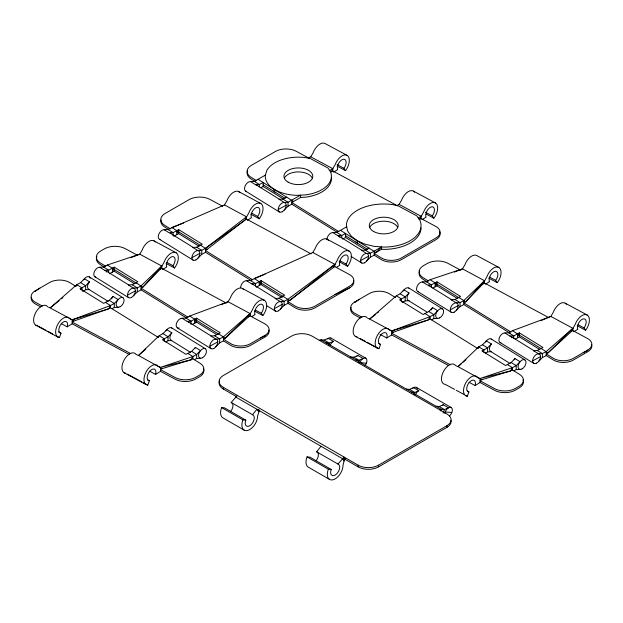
<?xml version="1.0" encoding="UTF-8"?>
<svg xmlns="http://www.w3.org/2000/svg" width="623" height="623" viewBox="0 0 623 623"><rect width="100%" height="100%" fill="white"/><g stroke="black" fill="none" stroke-linecap="round" stroke-linejoin="round"><path stroke-width="0.93" d="M61.295 323.649L67.222 326.841L67.448 326.07A6.425 3.574 -61.7 0 0 64.714 321.476A6.425 3.574 -61.7 0 0 59.247 327.573A6.425 3.574 -61.7 0 0 61.023 333.227L59.426 337.541L56.88 336.171M149.629 371.215L155.563 374.407L155.789 373.629A6.425 3.574 -61.7 0 0 153.056 369.042A6.425 3.574 -61.7 0 0 147.589 375.132A6.425 3.574 -61.7 0 0 149.364 380.793L147.768 385.1L143.531 382.818M379.991 334.341L386.774 337.993L386.992 337.214A6.425 3.574 -61.7 0 0 384.259 332.627A6.425 3.574 -61.7 0 0 378.792 338.725A6.425 3.574 -61.7 0 0 380.567 344.379L378.971 348.685L376.424 347.315M469.181 382.358L475.115 385.551L475.333 384.78A6.425 3.574 -61.7 0 0 472.6 380.186A6.425 3.574 -61.7 0 0 467.133 386.283A6.425 3.574 -61.7 0 0 468.909 391.937L467.312 396.251L465.615 395.332M328.71 344.901L329.403 343.117L333.406 341.342L328.165 338.32L324.162 340.096L320.985 339.815L319.256 340.275M358.404 362.049L359.097 360.265L363.1 358.49L357.859 355.46L353.856 357.236L350.679 356.956M414.124 394.211L414.817 392.435L418.82 390.66L413.579 387.631L409.576 389.406L406.398 389.126M440.695 410.939L441.333 409.295L444.51 409.576L448.513 407.8L443.272 404.779L439.27 406.554L436.092 406.266M443.124 413.142L444.51 409.576L439.27 406.554M188.099 317.286L141.063 288.161L142.869 287.187L160.095 269.385L164.168 262.018A11.113 6.191 -61.7 0 1 176.099 252.751L154.052 240.891M238.78 191.643L260.819 203.511A11.113 6.191 -61.7 0 0 248.896 212.778L244.816 220.145L205.528 250.617L252.564 279.743M248.437 316.943L250.119 315.9L264.666 323.734A13.947 8.052 0 0 1 265.016 335.314L250.501 343.701A13.947 8.052 0 0 1 230.44 343.499L223.439 339.169L225.246 338.196L248.437 316.943L252.51 309.576A11.113 6.191 -61.7 0 1 264.44 300.317L242.394 288.449M310.745 156.809L332.783 168.677L331.101 172.018L332.783 170.975L332.783 168.677L335.174 164.651A11.113 6.191 -61.7 0 1 347.097 155.392L325.058 143.524A11.113 6.191 -61.7 0 0 313.135 152.783L310.745 156.809L308.027 157.993A33.074 19.095 0 0 0 266.73 170.671L265.305 175.585A33.074 19.095 0 0 0 297.202 195.342L305.8 194.859A33.074 19.095 0 0 0 330.587 171.956L328.087 168.101L310.55 158.655L308.027 157.993M333.157 267.703L334.847 266.66L349.394 274.494A13.947 8.052 0 0 1 349.744 286.074L314.965 306.158A13.947 8.052 0 0 1 294.905 305.955L287.904 301.618L333.157 267.703L337.238 260.336A11.113 6.191 -61.7 0 1 349.16 251.069L327.122 239.209M419.435 219.584L421.125 218.541L421.125 216.236L418.267 217.886L419.435 219.584L423.515 212.217A11.113 6.191 -61.7 0 1 435.438 202.95L413.399 191.082M510.844 331.981L463.808 302.856L465.615 301.882L482.841 284.08L486.921 276.713A11.113 6.191 -61.7 0 1 498.844 267.446L476.805 255.586A11.113 6.191 -61.7 0 0 464.875 264.845L462.484 268.871L454.393 272.087M571.182 331.638L572.864 330.595L587.419 338.429A13.947 8.052 0 0 1 587.769 350.009L573.246 358.396A13.947 8.052 0 0 1 553.185 358.194L546.192 353.864L547.999 352.891L571.182 331.638L575.263 324.272A11.113 6.191 -61.7 0 1 587.185 315.012L565.147 303.144M259.526 410.074L257.603 415.969A11.113 6.417 -60 0 1 247.713 430.446A11.113 6.417 -60 0 1 242.939 419.894L221.624 407.598A11.113 6.417 -60 0 0 222.878 417.831L244.185 430.135M345.376 458.559L344.06 461.043L343.016 465.28A11.113 6.417 -60 0 1 333.118 479.757A11.113 6.417 -60 0 1 328.352 469.212L307.038 456.908A11.113 6.417 -60 0 0 308.292 467.141L329.598 479.445M48.539 307.217L50.136 307.926L76.808 284.664L81.862 287.787L80.951 289.454L81.862 288.955M76.808 285.825L76.808 284.664L80.601 282.616L84.432 278.715L89.486 281.837L85.655 285.747L80.056 288.761L103.644 303.362L109.243 300.348L113.067 296.447L118.121 299.57L114.297 303.479L110.505 305.519L108.698 308.798L73.857 321.047L72.175 322.091L130.729 353.615M158.289 337.3L159.192 335.665L162.985 333.624L166.808 329.715L171.862 332.846A5.436 3.247 -58.2 0 0 171.862 340.532L168.039 340.742L165.765 341.965M163.343 340.431L164.246 338.795L159.192 335.665L138.477 355.484L136.079 354.425A11.113 6.191 -61.7 0 0 124.156 359.93A11.113 6.191 -61.7 0 0 125.729 373.232M171.862 332.846L168.039 336.755L162.439 339.769L186.02 354.37L191.619 351.356L195.451 347.447L200.505 350.578L196.673 354.479L192.881 356.527L191.074 359.798L162.198 368.606L160.516 369.649L175.063 377.483A14.952 8.636 0 0 0 195.832 377.273L199.516 375.147A14.952 8.636 0 0 0 199.882 363.154L192.881 358.825L192.881 356.527L187.827 353.397M368.084 318.369L369.68 319.069L396.353 295.808L401.407 298.939L400.496 300.598L401.407 300.107M396.353 295.808L400.153 293.768L403.977 289.859L409.031 292.989L405.207 296.898L399.6 299.912L423.188 314.514L428.788 311.5L432.611 307.591L437.665 310.721L433.842 314.631L430.049 316.671L428.242 319.942L393.401 332.199L391.719 333.243L450.273 364.767M477.833 348.452L478.737 346.816L482.529 344.768L486.353 340.867L491.407 343.989A5.436 3.247 -58.2 0 0 491.407 351.676L487.583 351.886L485.309 353.116M482.887 351.582L483.791 349.939L478.737 346.816L458.022 366.636L455.623 365.576A11.113 6.191 -61.7 0 0 443.701 371.074A11.113 6.191 -61.7 0 0 445.274 384.383L454.595 389.406M491.407 343.989L487.583 347.899L481.984 350.913L505.565 365.514L511.172 362.5L514.995 358.591L520.049 361.722L516.226 365.631L512.425 367.671L510.619 370.942L481.743 379.757L480.06 380.801L494.607 388.635A14.952 8.636 0 0 0 515.385 388.425L519.068 386.299A14.952 8.636 0 0 0 519.426 374.306L512.425 369.976L512.425 367.671L507.371 364.541M224.459 204.936L246.506 216.796L246.506 219.101L205.528 248.32L201.735 250.36L197.904 250.571L192.85 247.44L196.681 247.23L202.28 244.216L178.692 229.614L173.093 232.628L169.269 232.838L164.215 229.716L168.039 229.498L224.459 204.936L226.858 200.91A11.113 6.191 -61.7 0 1 239.987 192.78M253.102 284.688A5.436 3.247 -58.2 0 0 251.645 283.847L246.591 280.716L250.415 280.506L312.801 252.494L315.199 248.468A11.113 6.191 -61.7 0 1 328.329 240.338M396.976 205.59L399.078 204.375L401.477 200.349A11.113 6.191 -61.7 0 1 414.606 192.219M221.624 407.598L224.498 407.855L245.812 420.151A6.425 3.707 -60 0 0 247.136 426.303A6.425 3.707 -60 0 0 253.218 421.864A6.425 3.707 -60 0 0 252.954 414.941L231.172 402.497L237.34 395.434M252.479 414.793L256.925 409.272L258.654 411.725L258.654 409.428M307.038 456.908L309.911 457.165L331.226 469.469A6.425 3.707 -60 0 0 332.55 475.614A6.425 3.707 -60 0 0 338.632 471.183A6.425 3.707 -60 0 0 338.367 464.26L316.585 451.807L321.024 446.278M337.892 464.112L344.06 457.048L344.06 461.043L342.339 458.583L235.611 396.968M133.447 295.8L137.27 291.899L141.063 289.851L186.448 317.956M197.904 258.257L201.735 254.348L205.528 252.307L250.913 280.405M284.181 210.138L288.013 206.229L291.805 204.188L337.191 232.286M215.823 346.809L219.646 342.899L223.439 340.859L230.44 345.189A13.947 8.052 0 0 0 250.501 345.391L265.016 337.004A13.947 8.052 0 0 0 268.941 330.104M280.288 309.257L284.111 305.356L287.904 303.308L294.905 307.645A13.947 8.052 0 0 0 314.965 307.848L349.744 287.764A13.947 8.052 0 0 0 353.669 280.856M366.565 261.138L370.389 257.229L374.182 255.189L381.183 259.518A13.947 8.052 0 0 0 401.243 259.721L436.022 239.645A13.947 8.052 0 0 0 439.542 231.686M456.192 310.495L460.015 306.594L463.808 304.546L510.019 333.157M538.568 361.504L542.399 357.594L546.192 355.554L553.185 359.884A13.947 8.052 0 0 0 573.246 360.086L587.769 351.707A13.947 8.052 0 0 0 591.694 344.799M326.911 239.645A5.436 3.247 -58.2 0 1 332.869 232.589L336.693 232.379L340.493 230.339L375.988 252.525L381.603 249.216L381.603 246.918L375.988 252.525L374.182 253.499L381.183 257.829A13.947 8.052 0 0 0 401.243 258.031L436.022 237.955A13.947 8.052 0 0 0 435.672 226.375L421.125 218.541M104.804 270.382L108.628 270.172L114.227 267.158L137.815 281.76L132.216 284.773L128.393 284.991L133.447 288.114L137.27 287.904L141.063 285.864L161.778 266.044L139.739 254.176L107.366 265.001L103.574 267.041L99.75 267.259L104.804 270.382A5.436 3.247 -58.2 0 1 106.658 272.08M463.808 304.546L463.808 300.559L484.523 280.739L462.484 268.871L430.119 279.696L426.327 281.744L422.495 281.954L427.549 285.085L431.381 284.867L436.98 281.853L460.561 296.455L454.961 299.468L451.138 299.686L456.192 302.809L460.015 302.599L463.808 300.559L465.615 301.882L484.523 280.739L484.523 283.037L482.841 284.08M145.743 349.121L138.477 355.484L162.198 368.606M461.659 363.45L458.022 366.636L481.743 379.757M463.107 362.181L466.02 359.635M187.18 321.39L191.012 321.18L196.611 318.158L220.192 332.768L214.592 335.781L210.769 335.992L215.823 339.122L219.646 338.912L223.439 336.864L250.119 313.603L228.08 301.734L189.75 316.009L185.958 318.049L182.126 318.26L187.18 321.39A5.436 3.247 -58.2 0 1 188.637 322.231M504.879 332.955L509.933 336.085L513.757 335.875L519.356 332.861L542.945 347.463L537.345 350.476L533.514 350.687L538.568 353.817L542.399 353.607L546.192 351.559L572.864 328.298L550.825 316.429L512.495 330.704L508.703 332.744L504.879 332.955A5.436 3.247 -58.2 0 0 499.451 337.502A5.436 3.247 -58.2 0 0 500.9 342.782M50.136 307.926L59.177 300.652M61.436 298.838L62.946 297.63M369.68 319.069L375.708 314.226M377.219 313.019L378.722 311.804M246.506 216.796L205.528 248.32L205.528 252.307M251.645 283.847L255.469 283.636L261.076 280.615L284.656 295.216L279.057 298.238L275.234 298.448L280.288 301.579L284.111 301.361L287.904 299.32L334.847 264.362L312.801 252.494M39.825 288.161L35.231 291.338L35.231 290.809L49.754 282.429A13.947 8.052 0 0 1 69.815 282.632L76.029 286.479M359.37 299.305L354.775 302.482L354.775 301.96L369.299 293.573A13.947 8.052 0 0 1 389.359 293.776L395.582 297.63M67.222 326.841L72.175 323.781L72.175 319.794L50.977 308.385M160.095 269.385L161.778 268.342L161.778 266.044L142.869 287.187L136.009 282.733M162.603 269.518L166.723 266.971L166.505 266.465A6.425 3.574 -61.7 0 1 169.238 258.49A6.425 3.574 -61.7 0 1 174.705 257.813A6.425 3.574 -61.7 0 1 172.929 265.678L174.526 268.007A11.113 6.191 -61.7 0 0 176.099 252.751M247.331 220.277L251.451 217.723L251.233 217.225A6.425 3.574 -61.7 0 1 253.966 209.25A6.425 3.574 -61.7 0 1 259.433 208.573A6.425 3.574 -61.7 0 1 257.649 216.43L259.254 218.759A11.113 6.191 -61.7 0 0 260.819 203.511M333.609 172.158L337.728 169.604L337.51 169.106A6.425 3.574 -61.7 0 1 340.244 161.123A6.425 3.574 -61.7 0 1 345.71 160.454A6.425 3.574 -61.7 0 1 343.927 168.311L345.531 170.64A11.113 6.191 -61.7 0 0 347.097 155.392M155.563 374.407L160.516 371.339L160.516 367.352L158.125 366.293A11.113 6.191 -61.7 0 0 146.195 371.791A11.113 6.191 -61.7 0 0 147.768 385.1M251.77 316.57L255.064 314.529L254.846 314.031A6.425 3.574 -61.7 0 1 257.579 306.049A6.425 3.574 -61.7 0 1 263.046 305.379A6.425 3.574 -61.7 0 1 261.263 313.237L262.867 315.565A11.113 6.191 -61.7 0 0 264.44 300.317M336.49 267.329L339.792 265.289L339.574 264.783A6.425 3.574 -61.7 0 1 342.307 256.808A6.425 3.574 -61.7 0 1 347.774 256.139A6.425 3.574 -61.7 0 1 345.991 263.996L347.595 266.325A11.113 6.191 -61.7 0 0 349.16 251.069M421.95 219.717L426.07 217.162L425.852 216.664A6.425 3.574 -61.7 0 1 428.585 208.689A6.425 3.574 -61.7 0 1 434.052 208.012A6.425 3.574 -61.7 0 1 432.269 215.87L433.873 218.198A11.113 6.191 -61.7 0 0 435.438 202.95M386.774 337.993L391.719 334.933L391.719 330.938L370.529 319.529M485.348 284.22L489.476 281.666L489.25 281.16A6.425 3.574 -61.7 0 1 491.983 273.186A6.425 3.574 -61.7 0 1 497.45 272.516A6.425 3.574 -61.7 0 1 495.674 280.373L497.271 282.702A11.113 6.191 -61.7 0 0 498.844 267.446M475.115 385.551L480.06 382.491L480.06 378.504L477.67 377.437A11.113 6.191 -61.7 0 0 465.739 382.943A11.113 6.191 -61.7 0 0 467.312 396.251M573.69 331.779L577.817 329.224L577.591 328.726A6.425 3.574 -61.7 0 1 580.325 320.744A6.425 3.574 -61.7 0 1 585.791 320.074A6.425 3.574 -61.7 0 1 584.016 327.932L585.612 330.26A11.113 6.191 -61.7 0 0 587.185 315.012M246.521 191.417A5.436 3.247 -58.2 0 1 245.065 186.137A5.436 3.247 -58.2 0 1 250.493 181.589L254.316 181.379L265.445 175.102M329.637 170.492L332.783 168.677M286.751 197.07L282.959 199.111L279.127 199.321L284.181 202.452L288.013 202.241L300.535 195.155L300.675 197.444L291.805 202.498L338.842 231.616M340.493 230.339L346.684 226.764M369.127 248.071L365.335 250.111L361.511 250.321L366.565 253.452L370.389 253.242L381.603 246.918M223.361 387.366L358.139 465.179A14.43 8.333 0 0 0 378.543 465.179L446.87 425.735A14.43 8.333 0 0 0 446.87 413.952L312.092 336.14A14.563 8.411 0 0 0 291.494 336.14L223.361 375.474A14.563 8.411 0 0 0 223.361 387.366L223.361 389.056L236.522 396.649M344.06 458.738L358.139 466.868A14.43 8.333 0 0 0 378.543 466.868L446.87 427.425A14.43 8.333 0 0 0 450.974 420.439M176.885 232.885L178.692 231.912L200.653 245.509M260.889 187.679L263.163 186.456L283.496 199.041M173.848 236.21L178.692 233.602L199.025 246.194M112.42 270.429L114.227 269.455L136.188 283.052M109.391 273.754L114.227 271.145L134.56 283.738M82.625 291.369L85.655 289.742L89.486 289.524A5.436 3.247 -58.2 0 1 89.486 281.837M278.224 209.499L286.175 205.224M191.946 257.626L199.897 253.343M127.481 295.17L135.432 290.886M158.367 337.456L110.505 307.824L108.698 308.798L72.175 319.794L69.784 318.727A11.113 6.191 -61.7 0 0 57.853 324.233A11.113 6.191 -61.7 0 0 59.426 337.541M112.023 308.697L114.297 307.466L118.121 307.256M259.269 283.893L261.076 282.92L283.029 296.509M342.51 239.092L345.547 237.456L365.872 250.049M194.804 320.3L196.611 319.326M256.232 287.211L261.076 284.61L282.219 297.701M194.804 321.437L196.611 320.463L218.564 334.06M192.523 324.349L196.611 322.153L216.944 334.738M360.6 260.507L368.551 256.224M274.322 308.626L282.274 304.351M209.858 346.17L217.809 341.895M192.881 358.825L191.074 359.798L160.516 367.352L192.881 356.527M194.399 359.697L196.673 358.474L200.505 358.264M402.17 302.521L405.207 300.886L409.031 300.675A5.436 3.247 -58.2 0 1 409.031 292.989M435.173 285.124L436.98 284.158L458.933 297.747M432.892 288.044L436.98 285.848L457.313 298.433M477.911 348.6L430.049 318.968L428.242 319.942L391.719 330.938L389.328 329.879A11.113 6.191 -61.7 0 0 377.398 335.384A11.113 6.191 -61.7 0 0 378.971 348.685M431.568 319.84L433.842 318.618L437.665 318.408M450.227 309.865L458.178 305.589M517.549 334.995L519.356 334.021M517.549 336.132L519.356 335.158L541.317 348.755M515.276 339.044L519.356 336.848L539.689 349.433M512.425 369.976L510.619 370.942L480.06 378.504L512.425 367.671M513.944 370.849L516.226 369.618L520.049 369.408M532.61 360.865L540.562 356.59M335.01 294.578L349.744 287.764M260.43 337.97L265.016 335.844L265.016 335.314M583.175 352.665L587.769 350.539L587.769 350.009M220.955 304.779L228.08 301.734L230.471 297.716A11.113 6.191 -61.7 0 1 243.601 289.586M541.029 320.619L550.825 316.429L553.216 312.411A11.113 6.191 -61.7 0 1 566.354 304.281M130.752 257.751L139.739 254.176L142.13 250.15A11.113 6.191 -61.7 0 1 155.259 242.02M265.055 274.151L254.215 278.458L261.076 282.92M183.66 223.003L171.831 227.457L178.692 231.912M110.505 307.824L110.505 305.519L72.175 319.794L73.857 321.047M430.049 318.968L430.049 316.671L391.719 330.938L393.401 332.199M439.604 409.755L441.333 409.295L320.985 339.815M250.493 181.589L255.547 184.72L259.37 184.509L263.163 182.461L263.163 186.456M300.675 197.444L305.8 197.164A33.074 19.095 0 0 0 331.389 177.563M332.869 232.589L337.923 235.72L341.747 235.51L345.547 233.469L345.547 237.456M381.603 249.216L383.721 249.379A37.31 21.54 0 0 0 421.031 227.839M326.226 342.837L329.403 343.117L324.162 340.096M355.92 359.977L359.097 360.265L353.856 357.236M366.425 363.225L359.775 362.625A5.436 3.138 -60 0 1 365.818 358.217L330.883 338.048M411.639 392.147L414.817 392.435L409.576 389.406M445.188 411.943L451.839 412.535M242.939 419.894L245.812 420.151M328.352 469.212L331.226 469.469M231.172 402.497L231.647 402.637A6.425 3.707 -60 0 1 230.705 411.437M316.585 451.807L317.06 451.955A6.425 3.707 -60 0 1 316.118 460.747M357.337 240.766L365.062 244.193L374.065 246.342L383.721 247.082A37.31 21.54 0 0 0 419.762 219.966L416.826 215.877L398.323 205.917L393.378 204.733A37.31 21.54 0 0 0 346.411 225.534L347.681 231.11L351.411 236.304L357.337 240.766L357.337 243.071L355.858 241.95M337.144 164.659L343.927 168.311M425.486 212.225L432.269 215.87M337.051 166.076L345.531 170.64M426.241 214.094L433.873 218.198M399.078 204.375L421.125 216.236M309.031 158.187L296.19 151.28A14.952 8.636 0 0 0 275.421 151.482L251.474 165.313A14.952 8.636 0 0 0 251.116 177.306L256.559 180.67M332.783 170.975L397.381 205.754M489.74 277.18L495.674 280.373M578.082 324.739L584.016 327.932M488.798 278.138L497.271 282.702M577.139 325.697L585.612 330.26M460.771 270.25L447.937 263.334A14.952 8.636 0 0 0 427.168 263.545L423.484 265.671A14.952 8.636 0 0 0 423.118 277.663L428.562 281.035M484.523 283.037L548.279 317.364M251.715 213.237L257.649 216.43M340.057 260.803L345.991 263.996M250.773 214.195L259.254 218.759M339.114 261.761L347.595 266.325M222.754 206.314L209.912 199.399A14.952 8.636 0 0 0 189.143 199.609L165.196 213.432A14.952 8.636 0 0 0 164.83 225.425L170.274 228.797M246.506 219.101L311.103 253.88M361.979 317.224L355.126 313.54A13.947 8.052 0 0 1 354.775 301.96M360.265 317.995L355.126 315.23A13.947 8.052 0 0 1 351.131 307.349M391.719 334.933L448.669 365.592M480.06 382.491L494.607 390.325A14.952 8.636 0 0 0 515.385 390.115L519.068 387.989A14.952 8.636 0 0 0 523.024 379.843M378.877 343.468L380.567 344.379M467.219 391.026L468.909 391.937M360.32 338.647L365.405 341.388M367.103 342.3L374.735 346.404M456.293 390.317L463.917 394.421M355.359 336.35L377.398 348.218M166.995 262.478L172.929 265.678M255.337 310.044L261.263 313.237M166.045 263.443L174.526 268.007M254.386 311.002L262.867 315.565M137.169 255.095L125.184 248.639A14.952 8.636 0 0 0 104.415 248.85L100.731 250.976A14.952 8.636 0 0 0 100.373 262.968L105.817 266.34M161.778 268.342L226.383 303.121M42.426 306.08L35.581 302.389A13.947 8.052 0 0 1 35.231 290.809M40.721 306.843L35.581 304.079A13.947 8.052 0 0 1 31.243 297.257M72.175 323.781L129.125 354.44M160.516 371.339L175.063 379.173A14.952 8.636 0 0 0 195.832 378.963L199.516 376.837A14.952 8.636 0 0 0 203.472 368.699M58.484 331.857L61.023 333.227M147.674 379.874L149.364 380.793M38.229 326.133L45.861 330.237M47.558 331.148L52.643 333.889M127.419 374.15L141.834 381.907M35.815 325.206L57.853 337.066M124.156 372.764L146.195 384.632M416.296 387.366L451.231 407.528A5.436 3.138 -60 0 1 449.51 415.946M430.119 279.696L436.98 284.158M458.754 297.428L463.808 300.559M512.495 330.704L519.356 335.158M541.138 348.436L547.999 352.891L572.864 328.298L572.864 330.595M427.004 281.76L423.118 279.353A14.952 8.636 0 0 1 419.661 271.137M426.327 281.744L431.381 284.867L431.381 287.265M454.961 299.468L460.015 302.599L460.015 306.594M508.703 332.744L513.757 335.875L513.757 338.266M537.345 350.476L542.399 353.607L542.399 357.594M258.109 179.338L293.612 201.525M510.751 336.35L534.339 350.951A5.436 3.247 -58.2 0 0 533.514 350.687M263.163 184.766L285.178 198.394M345.547 235.767L367.554 249.395M255.002 181.402L251.116 178.996A14.952 8.636 0 0 1 247.65 170.772M254.316 181.379L259.37 184.509L259.37 186.9M282.959 199.111L288.013 202.241L288.013 206.229M336.693 232.379L341.747 235.51L341.747 237.908M365.335 250.111L370.389 253.242L370.389 257.229M256.372 184.984L279.953 199.586A5.436 3.247 -58.2 0 0 279.127 199.321M338.748 235.985L362.337 250.586A5.436 3.247 -58.2 0 0 361.511 250.321M417.698 291.517L451.395 312.372M500.082 342.518L533.771 363.38M408.774 287.982L442.462 308.844M491.15 338.982L524.846 359.845M245.696 191.152L279.384 212.015M351.084 256.403L361.768 263.015M400.153 293.768L405.207 296.898L405.207 300.886M428.788 311.5L433.842 314.631L433.842 318.618M482.529 344.768L487.583 347.899L487.583 351.886M511.172 362.5L516.226 365.631L516.226 369.618M408.205 300.411L426.911 311.991M490.581 351.419L510.105 363.497M424.995 313.54L430.049 316.671M200.474 245.189L207.334 249.644M282.85 296.19L289.711 300.652L334.847 264.362L334.847 266.66M168.724 229.521L164.83 227.115A14.952 8.636 0 0 1 160.975 219.974M168.039 229.498L173.093 232.628L173.093 235.821M196.681 247.23L201.735 250.36L201.735 254.348M250.415 280.506L255.469 283.636L255.469 286.027M279.057 298.238L284.111 301.361L284.111 305.356M252.471 284.104L276.059 298.705A5.436 3.247 -58.2 0 0 275.234 298.448M159.418 239.279L193.107 260.134M266.449 305.543L275.491 311.142M107.366 265.001L114.227 269.455M189.75 316.009L196.611 320.463M218.385 333.733L225.246 338.196L250.119 313.603L250.119 315.9M104.259 267.065L100.373 264.658A14.952 8.636 0 0 1 96.908 256.442M103.574 267.041L108.628 270.172L108.628 272.57M132.216 284.773L137.27 287.904L137.27 291.899M185.958 318.049L191.012 321.18L191.012 324.373M214.592 335.781L219.646 338.912L219.646 342.899M105.63 270.647L129.21 285.248M188.006 321.647L211.594 336.256M94.953 276.822L128.642 297.677M177.329 327.823L211.026 348.685M89.229 276.838L122.918 297.693M171.605 327.838L205.302 348.701M80.601 282.616L85.655 285.747L85.655 289.742M109.243 300.348L114.297 303.479L114.297 307.466M162.985 333.624L168.039 336.755L168.039 340.742M191.619 351.356L196.673 354.479L196.673 358.474M88.661 289.267L108.176 301.353M171.037 340.267L190.56 352.353M105.451 302.396L110.505 305.519M546.192 351.559L546.192 355.554M519.356 332.861L519.356 336.848M517.549 333.835L517.549 337.822M483.791 349.939L483.791 352.244M478.737 346.816L478.737 347.977M446.87 425.735L446.87 427.425M436.98 281.853L436.98 285.848M435.173 282.826L435.173 286.814M401.407 298.939L401.407 301.236M378.543 465.179L378.543 466.868M374.182 251.201L374.182 255.189M358.139 465.179L358.139 466.868M291.805 200.193L291.805 204.188M287.904 299.32L287.904 303.308M274.167 189.275L274.167 191.58A33.074 19.095 0 0 0 275.693 192.46M261.076 280.615L261.076 284.61M259.269 281.588L259.269 285.583M223.439 336.864L223.439 340.859M196.611 318.158L196.611 322.153M194.804 319.132L194.804 323.127M178.692 229.614L178.692 233.602M176.885 230.588L176.885 234.575M164.246 338.795L164.246 341.093M141.063 285.864L141.063 289.851M114.227 267.158L114.227 271.145M112.42 268.131L112.42 272.119M81.862 287.787L81.862 290.092M451.138 299.686A5.436 3.247 -58.2 0 1 451.963 299.943L428.375 285.342A5.436 3.247 -58.2 0 1 429.006 285.926M418.524 291.774A5.436 3.247 -58.2 0 1 417.355 285.864A5.436 3.247 -58.2 0 1 423.321 282.211M509.933 336.085A5.436 3.247 -58.2 0 1 511.787 337.783M514.17 359.744A5.436 3.247 -58.2 0 1 514.995 358.591M431.163 309.997A5.436 3.247 -58.2 0 1 432.611 307.591M403.151 291.011A5.436 3.247 -58.2 0 1 409.404 288.558M356.932 336.817A11.113 6.191 -61.7 0 1 355.359 323.516A11.113 6.191 -61.7 0 1 367.29 318.01M485.527 342.011A5.436 3.247 -58.2 0 1 491.781 339.566M160.236 239.536A5.436 3.247 -58.2 0 1 159.075 233.617A5.436 3.247 -58.2 0 1 165.04 229.973M192.85 247.44A5.436 3.247 -58.2 0 1 193.675 247.705L170.095 233.103A5.436 3.247 -58.2 0 1 170.725 233.68M240.634 287.764A5.436 3.247 -58.2 0 1 243.087 282.344A5.436 3.247 -58.2 0 1 247.417 280.981M37.388 325.673A11.113 6.191 -61.7 0 1 35.815 312.364A11.113 6.191 -61.7 0 1 47.737 306.866M111.61 298.853A5.436 3.247 -58.2 0 1 113.067 296.447M83.607 279.859A5.436 3.247 -58.2 0 1 90.257 278.271M165.983 330.868A5.436 3.247 -58.2 0 1 172.236 328.414M194.625 348.592A5.436 3.247 -58.2 0 1 195.451 347.447M95.778 277.079A5.436 3.247 -58.2 0 1 94.61 271.169A5.436 3.247 -58.2 0 1 100.576 267.516M179.113 328.01A5.436 3.247 -58.2 0 1 176.698 322.807A5.436 3.247 -58.2 0 1 182.952 318.524M255.547 184.72A5.436 3.247 -58.2 0 1 257.003 185.561M337.923 235.72A5.436 3.247 -58.2 0 1 339.776 237.418M284.423 178.092A14.43 8.333 0 0 1 298.362 171.917A14.43 8.333 0 0 1 312.294 178.092M369.782 227.372A14.43 8.333 0 0 1 383.721 221.196A14.43 8.333 0 0 1 397.661 227.372M365.818 358.217A5.436 3.138 -60 0 1 365.023 365.662M327.176 339.044A5.436 3.138 -60 0 1 331.498 338.616M356.862 356.185A5.436 3.138 -60 0 1 357.859 355.46M444.799 413.236A5.436 3.138 -60 0 1 451.231 407.528M330.081 345.485A5.436 3.138 -60 0 1 333.406 341.342M412.582 388.355A5.436 3.138 -60 0 1 417.293 388.775M442.275 405.503A5.436 3.138 -60 0 1 443.272 404.779M415.494 394.795A5.436 3.138 -60 0 1 418.82 390.66M223.361 389.056A14.563 8.411 0 0 1 219.592 380.933M536.582 363.162A5.436 3.247 -58.2 0 0 540.024 354.658A5.436 3.247 -58.2 0 0 533.14 358.365A5.436 3.247 -58.2 0 0 536.582 363.162M454.206 312.162A5.436 3.247 -58.2 0 0 457.648 303.65A5.436 3.247 -58.2 0 0 450.764 307.357A5.436 3.247 -58.2 0 0 454.206 312.162M522.035 368.933A5.436 3.247 -58.2 0 0 525.477 360.421A5.436 3.247 -58.2 0 0 518.593 364.128A5.436 3.247 -58.2 0 0 522.035 368.933M439.651 317.932A5.436 3.247 -58.2 0 0 443.093 309.421A5.436 3.247 -58.2 0 0 436.217 313.128A5.436 3.247 -58.2 0 0 439.651 317.932M278.302 310.924A5.436 3.247 -58.2 0 0 281.744 302.42A5.436 3.247 -58.2 0 0 274.86 306.119A5.436 3.247 -58.2 0 0 278.302 310.924M195.918 259.923A5.436 3.247 -58.2 0 0 199.36 251.412A5.436 3.247 -58.2 0 0 192.476 255.119A5.436 3.247 -58.2 0 0 195.918 259.923M202.491 357.789A5.436 3.247 -58.2 0 0 205.933 349.277A5.436 3.247 -58.2 0 0 199.049 352.984A5.436 3.247 -58.2 0 0 202.491 357.789M120.107 306.781A5.436 3.247 -58.2 0 0 123.549 298.277A5.436 3.247 -58.2 0 0 116.665 301.984A5.436 3.247 -58.2 0 0 120.107 306.781M213.837 348.467A5.436 3.247 -58.2 0 0 217.279 339.963A5.436 3.247 -58.2 0 0 210.395 343.67A5.436 3.247 -58.2 0 0 213.837 348.467M131.453 297.467A5.436 3.247 -58.2 0 0 134.895 288.955A5.436 3.247 -58.2 0 0 128.011 292.662A5.436 3.247 -58.2 0 0 131.453 297.467M364.58 262.805A5.436 3.247 -58.2 0 0 368.022 254.293A5.436 3.247 -58.2 0 0 361.138 258A5.436 3.247 -58.2 0 0 364.58 262.805M282.196 211.797A5.436 3.247 -58.2 0 0 285.638 203.293A5.436 3.247 -58.2 0 0 278.754 207A5.436 3.247 -58.2 0 0 282.196 211.797M288.153 182.15A14.43 8.333 0 0 0 312.294 178.412A14.43 8.333 0 0 0 294.624 168.21A14.43 8.333 0 0 0 288.153 182.15M373.512 231.429A14.43 8.333 0 0 0 397.661 227.691A14.43 8.333 0 0 0 379.983 217.489A14.43 8.333 0 0 0 373.512 231.429"/></g></svg>
